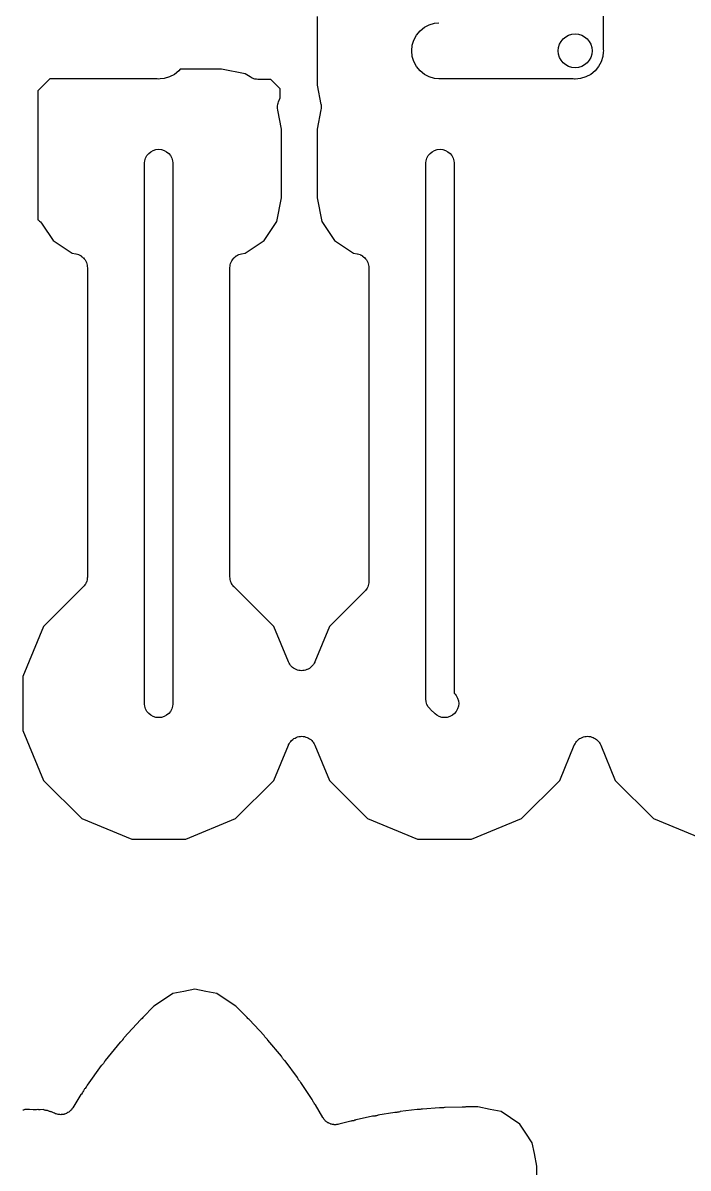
# Model space of a CAD drawing. Extents: x 0.4 to 11.3, y -7.9 to -0.4.
# Drawn here: x 3.7596 to 3.9923, y -3.0996 to -2.6989 of the extents above; entities that cross this region are included whole.
import ezdxf

# ---------------------------------------------------------------- set-up
doc = ezdxf.new("R2010")
doc.units = 0
doc.header["$MEASUREMENT"] = 0
doc.layers.add('BLACK', color=7, linetype='CONTINUOUS')

msp = doc.modelspace()

# ---------------------------------------------------------------- linework, layer by layer
at = {"layer": 'BLACK', "linetype": 'CONTINUOUS'}
for p, q in [((3.9626, -1.97079), (3.9626, -2.70818)), ((3.86252, -2.69664), (3.86252, -2.72065)), ((3.89852, -2.70165), (3.90002, -2.70042)), ((3.90002, -2.70042), (3.90173, -2.69951)), ((3.90173, -2.69951), (3.90358, -2.69895)), ((3.90358, -2.69895), (3.90503, -2.6988)), ((3.89637, -2.70486), (3.89729, -2.70315)), ((3.89729, -2.70315), (3.89852, -2.70165)), ((3.89562, -2.70865), (3.89581, -2.70672)), ((3.89581, -2.71058), (3.89562, -2.70865)), ((3.89581, -2.70672), (3.89637, -2.70486)), ((3.9626, -2.70818), (3.96265, -2.70866)), ((3.96265, -2.70866), (3.9626, -2.70914)), ((3.89637, -2.71243), (3.89581, -2.71058)), ((3.89729, -2.71414), (3.89637, -2.71243)), ((3.96189, -2.71245), (3.96098, -2.71416)), ((3.96246, -2.71059), (3.96189, -2.71245)), ((3.9626, -2.70914), (3.96246, -2.71059)), ((3.9626, -2.70914), (3.9626, -2.70914)), ((3.81408, -2.71564), (3.81258, -2.71687)), ((3.81456, -2.71506), (3.81408, -2.71564)), ((3.82909, -2.71506), (3.81456, -2.71506)), ((3.83739, -2.71671), (3.82909, -2.71506)), ((3.89852, -2.71564), (3.89729, -2.71414)), ((3.90002, -2.71687), (3.89852, -2.71564)), ((3.95975, -2.71565), (3.95825, -2.71688)), ((3.96098, -2.71416), (3.95975, -2.71565)), ((3.76898, -2.71849), (3.76476, -2.7227)), ((3.8066, -2.71849), (3.76898, -2.71849)), ((3.80709, -2.71854), (3.8066, -2.71849)), ((3.80757, -2.71849), (3.80709, -2.71854)), ((3.80902, -2.71835), (3.80757, -2.71849)), ((3.81087, -2.71778), (3.80902, -2.71835)), ((3.81258, -2.71687), (3.81087, -2.71778)), ((3.83903, -2.7178), (3.83739, -2.71671)), ((3.83944, -2.71802), (3.83903, -2.7178)), ((3.83984, -2.71824), (3.83944, -2.71802)), ((3.83987, -2.71825), (3.83984, -2.71824)), ((3.83989, -2.71826), (3.83987, -2.71825)), ((3.84033, -2.7184), (3.83989, -2.71826)), ((3.84077, -2.71854), (3.84033, -2.7184)), ((3.8408, -2.71854), (3.84077, -2.71854)), ((3.84083, -2.71855), (3.8408, -2.71854)), ((3.84128, -2.71859), (3.84083, -2.71855)), ((3.84174, -2.71865), (3.84128, -2.71859)), ((3.8418, -2.71865), (3.84174, -2.71865)), ((3.84181, -2.71865), (3.8418, -2.71865)), ((3.8418, -2.71865), (3.8418, -2.71865)), ((3.8418, -2.71865), (3.8418, -2.71865)), ((3.84627, -2.71865), (3.84181, -2.71865)), ((3.84959, -2.72197), (3.84627, -2.71865)), ((3.86252, -2.72065), (3.86386, -2.72737)), ((3.90173, -2.71778), (3.90002, -2.71687)), ((3.90358, -2.71835), (3.90173, -2.71778)), ((3.90503, -2.71849), (3.90358, -2.71835)), ((3.95212, -2.71849), (3.90503, -2.71849)), ((3.95257, -2.71853), (3.95212, -2.71849)), ((3.95276, -2.71855), (3.95257, -2.71853)), ((3.95469, -2.71836), (3.95276, -2.71855)), ((3.95276, -2.71855), (3.95276, -2.71855)), ((3.95654, -2.7178), (3.95469, -2.71836)), ((3.95825, -2.71688), (3.95654, -2.7178)), ((3.76476, -2.7227), (3.76476, -2.76777)), ((3.84959, -2.72512), (3.84959, -2.72197)), ((3.84865, -2.72831), (3.8487, -2.72786)), ((3.84865, -2.72834), (3.84865, -2.72831)), ((3.84865, -2.72837), (3.84865, -2.72834)), ((3.84869, -2.72883), (3.84865, -2.72837)), ((3.8487, -2.72786), (3.84875, -2.7274)), ((3.84875, -2.7274), (3.84876, -2.72737)), ((3.84876, -2.72734), (3.8489, -2.72691)), ((3.84876, -2.72737), (3.84876, -2.72734)), ((3.8489, -2.72691), (3.84903, -2.72647)), ((3.84903, -2.72647), (3.84959, -2.72512)), ((3.86386, -2.72737), (3.86387, -2.72744)), ((3.86387, -2.72744), (3.86391, -2.7279)), ((3.86395, -2.72841), (3.8639, -2.72887)), ((3.86391, -2.7279), (3.86395, -2.72835)), ((3.86395, -2.72835), (3.86395, -2.72838)), ((3.86395, -2.72838), (3.86395, -2.72841)), ((3.84873, -2.72929), (3.84869, -2.72883)), ((3.84874, -2.72934), (3.84873, -2.72929)), ((3.84875, -2.72935), (3.84874, -2.72934)), ((3.84874, -2.72934), (3.84874, -2.72934)), ((3.84874, -2.72934), (3.84874, -2.72934)), ((3.85008, -2.73604), (3.84875, -2.72935)), ((3.86386, -2.72932), (3.86252, -2.73604)), ((3.8639, -2.72887), (3.86386, -2.72932)), ((3.85008, -2.76005), (3.85008, -2.73604)), ((3.86252, -2.73604), (3.86252, -2.76005)), ((3.80297, -2.7453), (3.80359, -2.74455)), ((3.80359, -2.74455), (3.80434, -2.74393)), ((3.80434, -2.74393), (3.80519, -2.74348)), ((3.80519, -2.74348), (3.80612, -2.7432)), ((3.80612, -2.7432), (3.80709, -2.7431)), ((3.80709, -2.7431), (3.80805, -2.7432)), ((3.80805, -2.7432), (3.80898, -2.74348)), ((3.80898, -2.74348), (3.80983, -2.74393)), ((3.80983, -2.74393), (3.81058, -2.74455)), ((3.81058, -2.74455), (3.8112, -2.7453)), ((3.9014, -2.7453), (3.90202, -2.74455)), ((3.90202, -2.74455), (3.90276, -2.74393)), ((3.90276, -2.74393), (3.90362, -2.74348)), ((3.90362, -2.74348), (3.90455, -2.7432)), ((3.90455, -2.7432), (3.90551, -2.7431)), ((3.90551, -2.7431), (3.90648, -2.7432)), ((3.90648, -2.7432), (3.9074, -2.74348)), ((3.9074, -2.74348), (3.90826, -2.74393)), ((3.90826, -2.74393), (3.90901, -2.74455)), ((3.90901, -2.74455), (3.90962, -2.7453)), ((3.80217, -2.74781), (3.80224, -2.74708)), ((3.80217, -2.93725), (3.80217, -2.74781)), ((3.80224, -2.74708), (3.80252, -2.74615)), ((3.80252, -2.74615), (3.80297, -2.7453)), ((3.8112, -2.7453), (3.81166, -2.74615)), ((3.81166, -2.74615), (3.81194, -2.74708)), ((3.81194, -2.74708), (3.81201, -2.7478)), ((3.81201, -2.7478), (3.81201, -2.93725)), ((3.90059, -2.74781), (3.90066, -2.74708)), ((3.90059, -2.93519), (3.90059, -2.74781)), ((3.90066, -2.74708), (3.90094, -2.74615)), ((3.90094, -2.74615), (3.9014, -2.7453)), ((3.90962, -2.7453), (3.91008, -2.74615)), ((3.91008, -2.74615), (3.91036, -2.74708)), ((3.91036, -2.74708), (3.91043, -2.7478)), ((3.91043, -2.7478), (3.91043, -2.93339)), ((3.84843, -2.76835), (3.85008, -2.76005)), ((3.86252, -2.76005), (3.86417, -2.76835)), ((3.76476, -2.76777), (3.76499, -2.7679)), ((3.76499, -2.7679), (3.76499, -2.7679)), ((3.76499, -2.7679), (3.765, -2.7679)), ((3.765, -2.7679), (3.76538, -2.76822)), ((3.76538, -2.76822), (3.76574, -2.76852)), ((3.76574, -2.76852), (3.76575, -2.76852)), ((3.76575, -2.76852), (3.76575, -2.76853)), ((3.76575, -2.76853), (3.76606, -2.7689)), ((3.84401, -2.77497), (3.84843, -2.76835)), ((3.86417, -2.76835), (3.86859, -2.77497)), ((3.76606, -2.7689), (3.76636, -2.76927)), ((3.76636, -2.76927), (3.77017, -2.77497)), ((3.77017, -2.77497), (3.77678, -2.77939)), ((3.83739, -2.77939), (3.84401, -2.77497)), ((3.86859, -2.77497), (3.87521, -2.77939)), ((3.77678, -2.77939), (3.77814, -2.77966)), ((3.77814, -2.77966), (3.77817, -2.77966)), ((3.77817, -2.77966), (3.77817, -2.77966)), ((3.77817, -2.77966), (3.77817, -2.77966)), ((3.77817, -2.77966), (3.77821, -2.77967)), ((3.77821, -2.77967), (3.77866, -2.77981)), ((3.77866, -2.77981), (3.7791, -2.77995)), ((3.7791, -2.77995), (3.77912, -2.77996)), ((3.77912, -2.77996), (3.77914, -2.77997)), ((3.77914, -2.77997), (3.77955, -2.78019)), ((3.77955, -2.78019), (3.77996, -2.78041)), ((3.77996, -2.78041), (3.77998, -2.78043)), ((3.77998, -2.78043), (3.77999, -2.78044)), ((3.77999, -2.78044), (3.78035, -2.78074)), ((3.78035, -2.78074), (3.78071, -2.78104)), ((3.83351, -2.78099), (3.83387, -2.78069)), ((3.83387, -2.78069), (3.83424, -2.7804)), ((3.83424, -2.7804), (3.83425, -2.78039)), ((3.83425, -2.78039), (3.83427, -2.78038)), ((3.83427, -2.78038), (3.83469, -2.78016)), ((3.83469, -2.78016), (3.8351, -2.77994)), ((3.8351, -2.77994), (3.83512, -2.77993)), ((3.83512, -2.77993), (3.83513, -2.77992)), ((3.83513, -2.77992), (3.83558, -2.77979)), ((3.83558, -2.77979), (3.83603, -2.77966)), ((3.83603, -2.77966), (3.83739, -2.77939)), ((3.87521, -2.77939), (3.87657, -2.77966)), ((3.87657, -2.77966), (3.87659, -2.77966)), ((3.87659, -2.77966), (3.8766, -2.77966)), ((3.8766, -2.77966), (3.8766, -2.77966)), ((3.8766, -2.77966), (3.87663, -2.77967)), ((3.87663, -2.77967), (3.87708, -2.77981)), ((3.87708, -2.77981), (3.87753, -2.77995)), ((3.87753, -2.77995), (3.87755, -2.77996)), ((3.87755, -2.77996), (3.87756, -2.77997)), ((3.87756, -2.77997), (3.87798, -2.78019)), ((3.87798, -2.78019), (3.87839, -2.78041)), ((3.87839, -2.78041), (3.8784, -2.78043)), ((3.8784, -2.78043), (3.87842, -2.78044)), ((3.87842, -2.78044), (3.87878, -2.78074)), ((3.87878, -2.78074), (3.87914, -2.78104)), ((3.78071, -2.78104), (3.78073, -2.78105)), ((3.78073, -2.78105), (3.78074, -2.78106)), ((3.78074, -2.78106), (3.78103, -2.78143)), ((3.78103, -2.78143), (3.78133, -2.78179)), ((3.78133, -2.78179), (3.78134, -2.78181)), ((3.78134, -2.78181), (3.78135, -2.78183)), ((3.78135, -2.78183), (3.78157, -2.78224)), ((3.78157, -2.78224), (3.78179, -2.78265)), ((3.78179, -2.78265), (3.78179, -2.78267)), ((3.78179, -2.78267), (3.7818, -2.78269)), ((3.7818, -2.78269), (3.78194, -2.78314)), ((3.78194, -2.78314), (3.78207, -2.78359)), ((3.78207, -2.78359), (3.78207, -2.78361)), ((3.78207, -2.78361), (3.78208, -2.78363)), ((3.78208, -2.78363), (3.78212, -2.78409)), ((3.78212, -2.78409), (3.78217, -2.78456)), ((3.78217, -2.78456), (3.78217, -2.89268)), ((3.83201, -2.78449), (3.83206, -2.78402)), ((3.83201, -2.78453), (3.83201, -2.78449)), ((3.83201, -2.78456), (3.83201, -2.78453)), ((3.83201, -2.78453), (3.83201, -2.78453)), ((3.83201, -2.78453), (3.83201, -2.78453)), ((3.83201, -2.89268), (3.83201, -2.78456)), ((3.83206, -2.78402), (3.83211, -2.78356)), ((3.83211, -2.78354), (3.83212, -2.78352)), ((3.83211, -2.78356), (3.83211, -2.78354)), ((3.83212, -2.78352), (3.83226, -2.78307)), ((3.83226, -2.78307), (3.8324, -2.78263)), ((3.8324, -2.78263), (3.83241, -2.78261)), ((3.83241, -2.78259), (3.83264, -2.78218)), ((3.83241, -2.78261), (3.83241, -2.78259)), ((3.83264, -2.78218), (3.83286, -2.78177)), ((3.83286, -2.78177), (3.83287, -2.78175)), ((3.83287, -2.78175), (3.83288, -2.78174)), ((3.83288, -2.78174), (3.83318, -2.78138)), ((3.83318, -2.78138), (3.83348, -2.78102)), ((3.83348, -2.78102), (3.8335, -2.781)), ((3.8335, -2.781), (3.83351, -2.78099)), ((3.87914, -2.78104), (3.87915, -2.78105)), ((3.87915, -2.78105), (3.87917, -2.78106)), ((3.87917, -2.78106), (3.87946, -2.78143)), ((3.87946, -2.78143), (3.87976, -2.78179)), ((3.87976, -2.78179), (3.87976, -2.78181)), ((3.87976, -2.78181), (3.87978, -2.78183)), ((3.87978, -2.78183), (3.87999, -2.78224)), ((3.87999, -2.78224), (3.88021, -2.78265)), ((3.88021, -2.78265), (3.88022, -2.78267)), ((3.88022, -2.78267), (3.88023, -2.78269)), ((3.88023, -2.78269), (3.88036, -2.78314)), ((3.88036, -2.78314), (3.8805, -2.78359)), ((3.8805, -2.78359), (3.8805, -2.78361)), ((3.8805, -2.78361), (3.8805, -2.78363)), ((3.8805, -2.78363), (3.88054, -2.78409)), ((3.88054, -2.78409), (3.88059, -2.78456)), ((3.88059, -2.78456), (3.88059, -2.89426)), ((3.78216, -2.89275), (3.78211, -2.89321)), ((3.78217, -2.8927), (3.78216, -2.89275)), ((3.78217, -2.89268), (3.78217, -2.8927)), ((3.78217, -2.8927), (3.78217, -2.8927)), ((3.78217, -2.8927), (3.78217, -2.8927)), ((3.83205, -2.89314), (3.83201, -2.89268)), ((3.7807, -2.89622), (3.76682, -2.9101)), ((3.78099, -2.89586), (3.7807, -2.89622)), ((3.78129, -2.89551), (3.78099, -2.89586)), ((3.7813, -2.89548), (3.78129, -2.89551)), ((3.78132, -2.89546), (3.7813, -2.89548)), ((3.78154, -2.89506), (3.78132, -2.89546)), ((3.78176, -2.89465), (3.78154, -2.89506)), ((3.78177, -2.89463), (3.78176, -2.89465)), ((3.78178, -2.8946), (3.78177, -2.89463)), ((3.78192, -2.89416), (3.78178, -2.8946)), ((3.78206, -2.89372), (3.78192, -2.89416)), ((3.78207, -2.89367), (3.78206, -2.8937)), ((3.78206, -2.8937), (3.78206, -2.89372)), ((3.78211, -2.89321), (3.78207, -2.89367)), ((3.83209, -2.8936), (3.83205, -2.89314)), ((3.8321, -2.89363), (3.83209, -2.8936)), ((3.8321, -2.89365), (3.8321, -2.89363)), ((3.83224, -2.8941), (3.8321, -2.89365)), ((3.83237, -2.89454), (3.83224, -2.8941)), ((3.83238, -2.89456), (3.83237, -2.89454)), ((3.83239, -2.89459), (3.83238, -2.89456)), ((3.8326, -2.895), (3.83239, -2.89459)), ((3.83281, -2.89541), (3.8326, -2.895)), ((3.83283, -2.89543), (3.83281, -2.89541)), ((3.83284, -2.89545), (3.83283, -2.89543)), ((3.83314, -2.89581), (3.83284, -2.89545)), ((3.83342, -2.89617), (3.83314, -2.89581)), ((3.83346, -2.89621), (3.83342, -2.89617)), ((3.83347, -2.89622), (3.83346, -2.89621)), ((3.83346, -2.89621), (3.83346, -2.89621)), ((3.83346, -2.89621), (3.83346, -2.89621)), ((3.84736, -2.9101), (3.83347, -2.89622)), ((3.87996, -2.89663), (3.87975, -2.89704)), ((3.88019, -2.89623), (3.87996, -2.89663)), ((3.88021, -2.89618), (3.88019, -2.8962)), ((3.88019, -2.8962), (3.88019, -2.89623)), ((3.88034, -2.89574), (3.88021, -2.89618)), ((3.88048, -2.8953), (3.88034, -2.89574)), ((3.88049, -2.89525), (3.88048, -2.89527)), ((3.88048, -2.89527), (3.88048, -2.8953)), ((3.88054, -2.89479), (3.88049, -2.89525)), ((3.88059, -2.89433), (3.88054, -2.89479)), ((3.88059, -2.89426), (3.88059, -2.89427)), ((3.88059, -2.89427), (3.88059, -2.89428)), ((3.88059, -2.89428), (3.88059, -2.89428)), ((3.88059, -2.89428), (3.88059, -2.89433)), ((3.87913, -2.89779), (3.86682, -2.9101)), ((3.87942, -2.89744), (3.87913, -2.89779)), ((3.87972, -2.89708), (3.87942, -2.89744)), ((3.87973, -2.89706), (3.87972, -2.89708)), ((3.87975, -2.89704), (3.87973, -2.89706)), ((3.76682, -2.9101), (3.75959, -2.92756)), ((3.85247, -2.92244), (3.84736, -2.9101)), ((3.86682, -2.9101), (3.86171, -2.92244)), ((3.85269, -2.92287), (3.85247, -2.92244)), ((3.85292, -2.92329), (3.85269, -2.92287)), ((3.85292, -2.9233), (3.85292, -2.92329)), ((3.85293, -2.9233), (3.85292, -2.9233)), ((3.85323, -2.92367), (3.85293, -2.9233)), ((3.85353, -2.92405), (3.85323, -2.92367)), ((3.85354, -2.92405), (3.85353, -2.92405)), ((3.85354, -2.92406), (3.85354, -2.92405)), ((3.85391, -2.92436), (3.85354, -2.92406)), ((3.85428, -2.92467), (3.85391, -2.92436)), ((3.85429, -2.92467), (3.85428, -2.92467)), ((3.8543, -2.92468), (3.85429, -2.92467)), ((3.85472, -2.92491), (3.8543, -2.92468)), ((3.85514, -2.92514), (3.85472, -2.92491)), ((3.85939, -2.92494), (3.85897, -2.92516)), ((3.85982, -2.92472), (3.85939, -2.92494)), ((3.85983, -2.92471), (3.85982, -2.92471)), ((3.85982, -2.92471), (3.85982, -2.92472)), ((3.86021, -2.92441), (3.85983, -2.92471)), ((3.86058, -2.92411), (3.86021, -2.92441)), ((3.86059, -2.9241), (3.86058, -2.9241)), ((3.86058, -2.9241), (3.86058, -2.92411)), ((3.8609, -2.92373), (3.86059, -2.9241)), ((3.86121, -2.92336), (3.8609, -2.92373)), ((3.86122, -2.92335), (3.86121, -2.92335)), ((3.86121, -2.92335), (3.86121, -2.92336)), ((3.86145, -2.92293), (3.86122, -2.92335)), ((3.86168, -2.92251), (3.86145, -2.92293)), ((3.86169, -2.92249), (3.86168, -2.92251)), ((3.86171, -2.92244), (3.86169, -2.92249)), ((3.86169, -2.92249), (3.86169, -2.92249)), ((3.86169, -2.92249), (3.86169, -2.92249)), ((3.75959, -2.92756), (3.75959, -2.94646)), ((3.85515, -2.92514), (3.85514, -2.92514)), ((3.85516, -2.92514), (3.85515, -2.92514)), ((3.85562, -2.92529), (3.85516, -2.92514)), ((3.85607, -2.92543), (3.85562, -2.92529)), ((3.85608, -2.92543), (3.85607, -2.92543)), ((3.85609, -2.92543), (3.85608, -2.92543)), ((3.85658, -2.92548), (3.85609, -2.92543)), ((3.85704, -2.92553), (3.85658, -2.92548)), ((3.85705, -2.92553), (3.85704, -2.92553)), ((3.85706, -2.92553), (3.85705, -2.92553)), ((3.85754, -2.92548), (3.85706, -2.92553)), ((3.85801, -2.92544), (3.85754, -2.92548)), ((3.85802, -2.92544), (3.85801, -2.92544)), ((3.85803, -2.92544), (3.85802, -2.92544)), ((3.85849, -2.9253), (3.85803, -2.92544)), ((3.85895, -2.92517), (3.85849, -2.9253)), ((3.85896, -2.92516), (3.85895, -2.92517)), ((3.85897, -2.92516), (3.85896, -2.92516)), ((3.90057, -2.93543), (3.90059, -2.93519)), ((3.90066, -2.9364), (3.90057, -2.93543)), ((3.90094, -2.93733), (3.90066, -2.9364)), ((3.91043, -2.93339), (3.91074, -2.9337)), ((3.91074, -2.9337), (3.9112, -2.93426)), ((3.9112, -2.93426), (3.91166, -2.93512)), ((3.91166, -2.93512), (3.91194, -2.93604)), ((3.91194, -2.93604), (3.91203, -2.93701)), ((3.91203, -2.93701), (3.91194, -2.93797)), ((3.80224, -2.93797), (3.80217, -2.93725)), ((3.80252, -2.9389), (3.80224, -2.93797)), ((3.80297, -2.93976), (3.80252, -2.9389)), ((3.80359, -2.9405), (3.80297, -2.93976)), ((3.80434, -2.94112), (3.80359, -2.9405)), ((3.81058, -2.9405), (3.80983, -2.94112)), ((3.8112, -2.93976), (3.81058, -2.9405)), ((3.81166, -2.9389), (3.8112, -2.93976)), ((3.81194, -2.93797), (3.81166, -2.9389)), ((3.81201, -2.93725), (3.81194, -2.93797)), ((3.9014, -2.93818), (3.90094, -2.93733)), ((3.90178, -2.93865), (3.9014, -2.93818)), ((3.90202, -2.93893), (3.90178, -2.93865)), ((3.9022, -2.93908), (3.90202, -2.93893)), ((3.90378, -2.94066), (3.9022, -2.93908)), ((3.90434, -2.94112), (3.90378, -2.94066)), ((3.91058, -2.9405), (3.90983, -2.94112)), ((3.9112, -2.93976), (3.91058, -2.9405)), ((3.91166, -2.9389), (3.9112, -2.93976)), ((3.91194, -2.93797), (3.91166, -2.9389)), ((3.80519, -2.94158), (3.80434, -2.94112)), ((3.80612, -2.94186), (3.80519, -2.94158)), ((3.80709, -2.94195), (3.80612, -2.94186)), ((3.80805, -2.94186), (3.80709, -2.94195)), ((3.80898, -2.94158), (3.80805, -2.94186)), ((3.80983, -2.94112), (3.80898, -2.94158)), ((3.90519, -2.94158), (3.90434, -2.94112)), ((3.90612, -2.94186), (3.90519, -2.94158)), ((3.90709, -2.94195), (3.90612, -2.94186)), ((3.90805, -2.94186), (3.90709, -2.94195)), ((3.90898, -2.94158), (3.90805, -2.94186)), ((3.90983, -2.94112), (3.90898, -2.94158)), ((3.75959, -2.94646), (3.76682, -2.96391)), ((3.85478, -2.94908), (3.85521, -2.94885)), ((3.85521, -2.94885), (3.85521, -2.94885)), ((3.85521, -2.94885), (3.85522, -2.94885)), ((3.85522, -2.94885), (3.85568, -2.94871)), ((3.85568, -2.94871), (3.85614, -2.94858)), ((3.85614, -2.94858), (3.85615, -2.94858)), ((3.85615, -2.94858), (3.85616, -2.94857)), ((3.85616, -2.94857), (3.85664, -2.94853)), ((3.85664, -2.94853), (3.85711, -2.94849)), ((3.85711, -2.94849), (3.85712, -2.94849)), ((3.85712, -2.94849), (3.85713, -2.94849)), ((3.85713, -2.94849), (3.85761, -2.94854)), ((3.85761, -2.94854), (3.85808, -2.94859)), ((3.85808, -2.94859), (3.85809, -2.94859)), ((3.85809, -2.94859), (3.8581, -2.94859)), ((3.8581, -2.94859), (3.85856, -2.94873)), ((3.85856, -2.94873), (3.85902, -2.94887)), ((3.85902, -2.94887), (3.85902, -2.94888)), ((3.85902, -2.94888), (3.85903, -2.94888)), ((3.85903, -2.94888), (3.85945, -2.94911)), ((3.95478, -2.94908), (3.95521, -2.94885)), ((3.95521, -2.94885), (3.95521, -2.94885)), ((3.95521, -2.94885), (3.95522, -2.94885)), ((3.95522, -2.94885), (3.95568, -2.94871)), ((3.95568, -2.94871), (3.95614, -2.94858)), ((3.95614, -2.94858), (3.95615, -2.94858)), ((3.95615, -2.94858), (3.95616, -2.94857)), ((3.95616, -2.94857), (3.95664, -2.94853)), ((3.95664, -2.94853), (3.95711, -2.94849)), ((3.95711, -2.94849), (3.95712, -2.94849)), ((3.95712, -2.94849), (3.95713, -2.94849)), ((3.95713, -2.94849), (3.95761, -2.94854)), ((3.95761, -2.94854), (3.95808, -2.94859)), ((3.95808, -2.94859), (3.95809, -2.94859)), ((3.95809, -2.94859), (3.9581, -2.94859)), ((3.9581, -2.94859), (3.95856, -2.94873)), ((3.95856, -2.94873), (3.95902, -2.94887)), ((3.95902, -2.94887), (3.95902, -2.94888)), ((3.95902, -2.94888), (3.95903, -2.94888)), ((3.95903, -2.94888), (3.95945, -2.94911)), ((3.84736, -2.96391), (3.85247, -2.95157)), ((3.85247, -2.95157), (3.85249, -2.95153)), ((3.85249, -2.95151), (3.85273, -2.95109)), ((3.85249, -2.95152), (3.85249, -2.95151)), ((3.85249, -2.95153), (3.85249, -2.95152)), ((3.85249, -2.95152), (3.85249, -2.95152)), ((3.85273, -2.95109), (3.85296, -2.95067)), ((3.85296, -2.95066), (3.85297, -2.95065)), ((3.85296, -2.95067), (3.85296, -2.95066)), ((3.85297, -2.95065), (3.85328, -2.95029)), ((3.85328, -2.95029), (3.85358, -2.94992)), ((3.85358, -2.94992), (3.85359, -2.94991)), ((3.85359, -2.94991), (3.85397, -2.94961)), ((3.85359, -2.94991), (3.85359, -2.94991)), ((3.85397, -2.94961), (3.85434, -2.94931)), ((3.85434, -2.94931), (3.85435, -2.9493)), ((3.85435, -2.9493), (3.85436, -2.9493)), ((3.85436, -2.9493), (3.85478, -2.94908)), ((3.85945, -2.94911), (3.85988, -2.94934)), ((3.85988, -2.94934), (3.85988, -2.94934)), ((3.85988, -2.94934), (3.85989, -2.94935)), ((3.85989, -2.94935), (3.86026, -2.94965)), ((3.86026, -2.94965), (3.86063, -2.94996)), ((3.86063, -2.94996), (3.86063, -2.94996)), ((3.86063, -2.94996), (3.86064, -2.94997)), ((3.86064, -2.94997), (3.86094, -2.95034)), ((3.86094, -2.95034), (3.86125, -2.95071)), ((3.86125, -2.95071), (3.86125, -2.95072)), ((3.86125, -2.95072), (3.86126, -2.95073)), ((3.86126, -2.95073), (3.86148, -2.95114)), ((3.86148, -2.95114), (3.86171, -2.95157)), ((3.86171, -2.95157), (3.86682, -2.96391)), ((3.94736, -2.96391), (3.95247, -2.95157)), ((3.95247, -2.95157), (3.95249, -2.95153)), ((3.95249, -2.95151), (3.95273, -2.95109)), ((3.95249, -2.95152), (3.95249, -2.95151)), ((3.95249, -2.95153), (3.95249, -2.95152)), ((3.95249, -2.95152), (3.95249, -2.95152)), ((3.95273, -2.95109), (3.95296, -2.95067)), ((3.95296, -2.95066), (3.95297, -2.95065)), ((3.95296, -2.95067), (3.95296, -2.95066)), ((3.95297, -2.95065), (3.95328, -2.95029)), ((3.95328, -2.95029), (3.95358, -2.94992)), ((3.95358, -2.94992), (3.95359, -2.94991)), ((3.95359, -2.94991), (3.95397, -2.94961)), ((3.95359, -2.94991), (3.95359, -2.94991)), ((3.95397, -2.94961), (3.95434, -2.94931)), ((3.95434, -2.94931), (3.95435, -2.9493)), ((3.95435, -2.9493), (3.95436, -2.9493)), ((3.95436, -2.9493), (3.95478, -2.94908)), ((3.95945, -2.94911), (3.95988, -2.94934)), ((3.95988, -2.94934), (3.95988, -2.94934)), ((3.95988, -2.94934), (3.95989, -2.94935)), ((3.95989, -2.94935), (3.96026, -2.94965)), ((3.96026, -2.94965), (3.96063, -2.94996)), ((3.96063, -2.94996), (3.96063, -2.94996)), ((3.96063, -2.94996), (3.96064, -2.94997)), ((3.96064, -2.94997), (3.96094, -2.95034)), ((3.96094, -2.95034), (3.96125, -2.95071)), ((3.96125, -2.95071), (3.96125, -2.95072)), ((3.96125, -2.95072), (3.96126, -2.95073)), ((3.96126, -2.95073), (3.96148, -2.95114)), ((3.96148, -2.95114), (3.96171, -2.95157)), ((3.96171, -2.95157), (3.96682, -2.96391)), ((3.76682, -2.96391), (3.78018, -2.97728)), ((3.83399, -2.97728), (3.84736, -2.96391)), ((3.86682, -2.96391), (3.88018, -2.97728)), ((3.93399, -2.97728), (3.94736, -2.96391)), ((3.96682, -2.96391), (3.98018, -2.97728)), ((3.78018, -2.97728), (3.79764, -2.98451)), ((3.81653, -2.98451), (3.83399, -2.97728)), ((3.88018, -2.97728), (3.89764, -2.98451)), ((3.91653, -2.98451), (3.93399, -2.97728)), ((3.98018, -2.97728), (3.99764, -2.98451)), ((3.79764, -2.98451), (3.81653, -2.98451)), ((3.89764, -2.98451), (3.91653, -2.98451)), ((3.81973, -3.03695), (3.81593, -3.03775)), ((3.82354, -3.03774), (3.81973, -3.03695)), ((3.80875, -3.04073), (3.80542, -3.04292)), ((3.80876, -3.04072), (3.80875, -3.04073)), ((3.80882, -3.04068), (3.80876, -3.04072)), ((3.80876, -3.04072), (3.80876, -3.04072)), ((3.81203, -3.03849), (3.80882, -3.04068)), ((3.81584, -3.03777), (3.81203, -3.03849)), ((3.81585, -3.03776), (3.81584, -3.03777)), ((3.81586, -3.03776), (3.81585, -3.03776)), ((3.81593, -3.03775), (3.81586, -3.03776)), ((3.82355, -3.03774), (3.82354, -3.03774)), ((3.82356, -3.03775), (3.82355, -3.03774)), ((3.82362, -3.03776), (3.82356, -3.03775)), ((3.82744, -3.03848), (3.82362, -3.03776)), ((3.83065, -3.04067), (3.82744, -3.03848)), ((3.83066, -3.04067), (3.83065, -3.04067)), ((3.83067, -3.04068), (3.83066, -3.04067)), ((3.83073, -3.04072), (3.83067, -3.04068)), ((3.83409, -3.04292), (3.83073, -3.04072)), ((3.80515, -3.04313), (3.80172, -3.04663)), ((3.80541, -3.04293), (3.80515, -3.04313)), ((3.80542, -3.04292), (3.80541, -3.04293)), ((3.83432, -3.0431), (3.83409, -3.04292)), ((3.83793, -3.04678), (3.83432, -3.0431)), ((3.80071, -3.04769), (3.79503, -3.05384)), ((3.80085, -3.04757), (3.80071, -3.04769)), ((3.80114, -3.04733), (3.80085, -3.04757)), ((3.80121, -3.04724), (3.80114, -3.04733)), ((3.80129, -3.04717), (3.80121, -3.04724)), ((3.80152, -3.04687), (3.80129, -3.04717)), ((3.80172, -3.04663), (3.80152, -3.04687)), ((3.83801, -3.04687), (3.83793, -3.04678)), ((3.83824, -3.04718), (3.83801, -3.04687)), ((3.83832, -3.04725), (3.83824, -3.04718)), ((3.83838, -3.04733), (3.83832, -3.04725)), ((3.83868, -3.04758), (3.83838, -3.04733)), ((3.83885, -3.04774), (3.83868, -3.04758)), ((3.84394, -3.05321), (3.83885, -3.04774)), ((3.84405, -3.05339), (3.84394, -3.05321)), ((3.79358, -3.05553), (3.78833, -3.06196)), ((3.7938, -3.05534), (3.79358, -3.05553)), ((3.79402, -3.05512), (3.7938, -3.05534)), ((3.79425, -3.05492), (3.79402, -3.05512)), ((3.79436, -3.05478), (3.79425, -3.05492)), ((3.79449, -3.05465), (3.79436, -3.05478)), ((3.79466, -3.05439), (3.79449, -3.05465)), ((3.79485, -3.05415), (3.79466, -3.05439)), ((3.79488, -3.05409), (3.79485, -3.05415)), ((3.79503, -3.05384), (3.79488, -3.05409)), ((3.84424, -3.05364), (3.84405, -3.05339)), ((3.84442, -3.05391), (3.84424, -3.05364)), ((3.84453, -3.05403), (3.84442, -3.05391)), ((3.84464, -3.05416), (3.84453, -3.05403)), ((3.84488, -3.05438), (3.84464, -3.05416)), ((3.8451, -3.0546), (3.84488, -3.05438)), ((3.84516, -3.05465), (3.8451, -3.0546)), ((3.84532, -3.05478), (3.84516, -3.05465)), ((3.85001, -3.06042), (3.84532, -3.05478)), ((3.85011, -3.0606), (3.85001, -3.06042)), ((3.85029, -3.06087), (3.85011, -3.0606)), ((3.85045, -3.06114), (3.85029, -3.06087)), ((3.85056, -3.06127), (3.85045, -3.06114)), ((3.85065, -3.06141), (3.85056, -3.06127)), ((3.78699, -3.06372), (3.78211, -3.07052)), ((3.7872, -3.06353), (3.78699, -3.06372)), ((3.7874, -3.0633), (3.7872, -3.06353)), ((3.78762, -3.06308), (3.7874, -3.0633)), ((3.78772, -3.06293), (3.78762, -3.06308)), ((3.78784, -3.06279), (3.78772, -3.06293)), ((3.78799, -3.06253), (3.78784, -3.06279)), ((3.78817, -3.06228), (3.78799, -3.06253)), ((3.7882, -3.06222), (3.78817, -3.06228)), ((3.78833, -3.06196), (3.7882, -3.06222)), ((3.85088, -3.06163), (3.85065, -3.06141)), ((3.85109, -3.06187), (3.85088, -3.06163)), ((3.85115, -3.06192), (3.85109, -3.06187)), ((3.8513, -3.06206), (3.85115, -3.06192)), ((3.85563, -3.06788), (3.8513, -3.06206)), ((3.85572, -3.06808), (3.85563, -3.06788)), ((3.85588, -3.06835), (3.85572, -3.06808)), ((3.85603, -3.06864), (3.85588, -3.06835)), ((3.85613, -3.06877), (3.85603, -3.06864)), ((3.85622, -3.06892), (3.85613, -3.06877)), ((3.85644, -3.06915), (3.85622, -3.06892)), ((3.85663, -3.0694), (3.85644, -3.06915)), ((3.78034, -3.07325), (3.78029, -3.07335)), ((3.78041, -3.07316), (3.78034, -3.07325)), ((3.78058, -3.07283), (3.78041, -3.07316)), ((3.78076, -3.0725), (3.78058, -3.07283)), ((3.78117, -3.07189), (3.78076, -3.07249)), ((3.78076, -3.07249), (3.78076, -3.0725)), ((3.78135, -3.07166), (3.78117, -3.07189)), ((3.7816, -3.07139), (3.78135, -3.07166)), ((3.78166, -3.07128), (3.7816, -3.07139)), ((3.78173, -3.07119), (3.78166, -3.07128)), ((3.78191, -3.07087), (3.78173, -3.07119)), ((3.7821, -3.07055), (3.78191, -3.07087)), ((3.78211, -3.07052), (3.7821, -3.07055)), ((3.85668, -3.06945), (3.85663, -3.0694)), ((3.85684, -3.06961), (3.85668, -3.06945)), ((3.86077, -3.07557), (3.85684, -3.06961)), ((3.7799, -3.07384), (3.77701, -3.07851)), ((3.78005, -3.07364), (3.7799, -3.07384)), ((3.78029, -3.07335), (3.78005, -3.07364)), ((3.86086, -3.07579), (3.86077, -3.07557)), ((3.86101, -3.07607), (3.86086, -3.07579)), ((3.86113, -3.07636), (3.86101, -3.07607)), ((3.86123, -3.0765), (3.86113, -3.07636)), ((3.86131, -3.07665), (3.86123, -3.0765)), ((3.86151, -3.0769), (3.86131, -3.07665)), ((3.86169, -3.07716), (3.86151, -3.0769)), ((3.86174, -3.07721), (3.86169, -3.07716)), ((3.8619, -3.07739), (3.86174, -3.07721)), ((3.7598, -3.07924), (3.75958, -3.07927)), ((3.76005, -3.07916), (3.7598, -3.07924)), ((3.76031, -3.07909), (3.76005, -3.07916)), ((3.76037, -3.07907), (3.76031, -3.07909)), ((3.76082, -3.0791), (3.76037, -3.07907)), ((3.76109, -3.07908), (3.76082, -3.0791)), ((3.76137, -3.07909), (3.76109, -3.07908)), ((3.76158, -3.07906), (3.76137, -3.07909)), ((3.7618, -3.07904), (3.76158, -3.07906)), ((3.76194, -3.07901), (3.7618, -3.07904)), ((3.76312, -3.07915), (3.76194, -3.07901)), ((3.76318, -3.07915), (3.76312, -3.07915)), ((3.76325, -3.07917), (3.76318, -3.07915)), ((3.76367, -3.07916), (3.76325, -3.07917)), ((3.76409, -3.07917), (3.76367, -3.07916)), ((3.76416, -3.07916), (3.76409, -3.07917)), ((3.76423, -3.07916), (3.76416, -3.07916)), ((3.7643, -3.07915), (3.76423, -3.07916)), ((3.76483, -3.07909), (3.7643, -3.07915)), ((3.76488, -3.0791), (3.76483, -3.07909)), ((3.76512, -3.07914), (3.76488, -3.0791)), ((3.76536, -3.07914), (3.76512, -3.07914)), ((3.76561, -3.07916), (3.76536, -3.07914)), ((3.76568, -3.07915), (3.76561, -3.07916)), ((3.76668, -3.07912), (3.76568, -3.07915)), ((3.76693, -3.07919), (3.76668, -3.07912)), ((3.76718, -3.07928), (3.76693, -3.07919)), ((3.7674, -3.07932), (3.76718, -3.07928)), ((3.76761, -3.07937), (3.7674, -3.07932)), ((3.76788, -3.07939), (3.76761, -3.07937)), ((3.76814, -3.07943), (3.76788, -3.07939)), ((3.7682, -3.07944), (3.76814, -3.07943)), ((3.76842, -3.07954), (3.7682, -3.07944)), ((3.76868, -3.07963), (3.76842, -3.07954)), ((3.76892, -3.07974), (3.76868, -3.07963)), ((3.76913, -3.07979), (3.76892, -3.07974)), ((3.76934, -3.07987), (3.76913, -3.07979)), ((3.76961, -3.07991), (3.76934, -3.07987)), ((3.76979, -3.07995), (3.76961, -3.07991)), ((3.7703, -3.08024), (3.76979, -3.07995)), ((3.77064, -3.08039), (3.7703, -3.08024)), ((3.77097, -3.08055), (3.77064, -3.08039)), ((3.77108, -3.08058), (3.77097, -3.08055)), ((3.77119, -3.08063), (3.77108, -3.08058)), ((3.77155, -3.08071), (3.77119, -3.08063)), ((3.77191, -3.08081), (3.77155, -3.08071)), ((3.77203, -3.08082), (3.77191, -3.08081)), ((3.77215, -3.08084), (3.77203, -3.08082)), ((3.77252, -3.08085), (3.77215, -3.08084)), ((3.77289, -3.08088), (3.77252, -3.08085)), ((3.773, -3.08086), (3.77289, -3.08088)), ((3.77312, -3.08087), (3.773, -3.08086)), ((3.77349, -3.0808), (3.77312, -3.08087)), ((3.77385, -3.08076), (3.77349, -3.0808)), ((3.77397, -3.08072), (3.77385, -3.08076)), ((3.77408, -3.0807), (3.77397, -3.08072)), ((3.77443, -3.08057), (3.77408, -3.0807)), ((3.77478, -3.08045), (3.77443, -3.08057)), ((3.77488, -3.08039), (3.77478, -3.08045)), ((3.77499, -3.08035), (3.77488, -3.08039)), ((3.77531, -3.08015), (3.77499, -3.08035)), ((3.77563, -3.07997), (3.77531, -3.08015)), ((3.77572, -3.0799), (3.77563, -3.07997)), ((3.77582, -3.07983), (3.77572, -3.0799)), ((3.77609, -3.07958), (3.77582, -3.07983)), ((3.77637, -3.07934), (3.77609, -3.07958)), ((3.77644, -3.07924), (3.77637, -3.07934)), ((3.77653, -3.07916), (3.77644, -3.07924)), ((3.77674, -3.07886), (3.77653, -3.07916)), ((3.77697, -3.07857), (3.77674, -3.07886)), ((3.77701, -3.07851), (3.77697, -3.07857)), ((3.86451, -3.0819), (3.8619, -3.07739)), ((3.88329, -3.08123), (3.88296, -3.08133)), ((3.88362, -3.08114), (3.88329, -3.08123)), ((3.88369, -3.08112), (3.88362, -3.08114)), ((3.88376, -3.08109), (3.88369, -3.08112)), ((3.88967, -3.08009), (3.88376, -3.08109)), ((3.88975, -3.0801), (3.88967, -3.08009)), ((3.8901, -3.08007), (3.88975, -3.0801)), ((3.89045, -3.08007), (3.8901, -3.08007)), ((3.89059, -3.08004), (3.89045, -3.08007)), ((3.89073, -3.08003), (3.89059, -3.08004)), ((3.89106, -3.07994), (3.89073, -3.08003)), ((3.8914, -3.07987), (3.89106, -3.07994)), ((3.89147, -3.07985), (3.8914, -3.07987)), ((3.89154, -3.07982), (3.89147, -3.07985)), ((3.8975, -3.07909), (3.89154, -3.07982)), ((3.8976, -3.0791), (3.8975, -3.07909)), ((3.89794, -3.07909), (3.8976, -3.0791)), ((3.89828, -3.0791), (3.89794, -3.07909)), ((3.89843, -3.07908), (3.89828, -3.0791)), ((3.89857, -3.07908), (3.89843, -3.07908)), ((3.89891, -3.079), (3.89857, -3.07908)), ((3.89925, -3.07895), (3.89891, -3.079)), ((3.89931, -3.07893), (3.89925, -3.07895)), ((3.89941, -3.0789), (3.89931, -3.07893)), ((3.90532, -3.07845), (3.89941, -3.0789)), ((3.90546, -3.07847), (3.90532, -3.07845)), ((3.90579, -3.07848), (3.90546, -3.07847)), ((3.90613, -3.07851), (3.90579, -3.07848)), ((3.90628, -3.07849), (3.90613, -3.07851)), ((3.90644, -3.07849), (3.90628, -3.07849)), ((3.90677, -3.07844), (3.90644, -3.07849)), ((3.9071, -3.0784), (3.90677, -3.07844)), ((3.90717, -3.07838), (3.9071, -3.0784)), ((3.9073, -3.07835), (3.90717, -3.07838)), ((3.91324, -3.0782), (3.9073, -3.07835)), ((3.91332, -3.0782), (3.91324, -3.0782)), ((3.91371, -3.07825), (3.91332, -3.0782)), ((3.91381, -3.07824), (3.91371, -3.07825)), ((3.9139, -3.07824), (3.91381, -3.07824)), ((3.91429, -3.0782), (3.9139, -3.07824)), ((3.91448, -3.07818), (3.91429, -3.0782)), ((3.91869, -3.07818), (3.91448, -3.07818)), ((3.92303, -3.07904), (3.91869, -3.07818)), ((3.92687, -3.07981), (3.92303, -3.07904)), ((3.92303, -3.07904), (3.92303, -3.07904)), ((3.92303, -3.07904), (3.92303, -3.07904)), ((3.93015, -3.082), (3.92687, -3.07981)), ((3.86468, -3.08214), (3.86451, -3.0819)), ((3.86484, -3.08239), (3.86468, -3.08214)), ((3.86497, -3.08253), (3.86484, -3.08239)), ((3.86508, -3.08269), (3.86497, -3.08253)), ((3.8653, -3.08289), (3.86508, -3.08269)), ((3.86549, -3.08311), (3.8653, -3.08289)), ((3.86565, -3.08322), (3.86549, -3.08311)), ((3.8658, -3.08336), (3.86565, -3.08322)), ((3.86604, -3.08351), (3.8658, -3.08336)), ((3.86628, -3.08369), (3.86604, -3.08351)), ((3.86646, -3.08377), (3.86628, -3.08369)), ((3.86662, -3.08387), (3.86646, -3.08377)), ((3.8669, -3.08398), (3.86662, -3.08387)), ((3.86716, -3.0841), (3.8669, -3.08398)), ((3.86735, -3.08415), (3.86716, -3.0841)), ((3.86754, -3.08422), (3.86735, -3.08415)), ((3.86783, -3.08427), (3.86754, -3.08422)), ((3.86811, -3.08434), (3.86783, -3.08427)), ((3.86831, -3.08435), (3.86811, -3.08434)), ((3.8685, -3.08438), (3.86831, -3.08435)), ((3.86879, -3.08437), (3.8685, -3.08438)), ((3.86908, -3.08438), (3.86879, -3.08437)), ((3.86928, -3.08436), (3.86908, -3.08438)), ((3.86948, -3.08435), (3.86928, -3.08436)), ((3.86976, -3.08428), (3.86948, -3.08435)), ((3.87005, -3.08424), (3.86976, -3.08428)), ((3.87012, -3.08422), (3.87005, -3.08424)), ((3.87425, -3.08313), (3.87012, -3.08422)), ((3.87436, -3.08313), (3.87425, -3.08313)), ((3.87469, -3.08307), (3.87436, -3.08313)), ((3.87503, -3.08304), (3.87469, -3.08307)), ((3.87517, -3.08299), (3.87503, -3.08304)), ((3.87532, -3.08297), (3.87517, -3.08299)), ((3.87564, -3.08285), (3.87532, -3.08297)), ((3.87596, -3.08275), (3.87564, -3.08285)), ((3.87603, -3.08273), (3.87596, -3.08275)), ((3.87613, -3.08268), (3.87603, -3.08273)), ((3.8819, -3.08144), (3.87613, -3.08268)), ((3.88199, -3.08144), (3.8819, -3.08144)), ((3.88233, -3.0814), (3.88199, -3.08144)), ((3.88267, -3.08138), (3.88233, -3.0814)), ((3.88281, -3.08135), (3.88267, -3.08138)), ((3.88296, -3.08133), (3.88281, -3.08135)), ((3.93339, -3.08416), (3.93015, -3.082)), ((3.93015, -3.082), (3.93015, -3.082)), ((3.93015, -3.082), (3.93015, -3.082)), ((3.93552, -3.08735), (3.93339, -3.08416)), ((3.93775, -3.09068), (3.93552, -3.08735)), ((3.93552, -3.08735), (3.93552, -3.08735)), ((3.93851, -3.0945), (3.93775, -3.09068)), ((3.93851, -3.09451), (3.93851, -3.0945)), ((3.93938, -3.09886), (3.93851, -3.09451)), ((3.93938, -3.10369), (3.93938, -3.09886))]:
    msp.add_line(p, q, dxfattribs=at)
at = {"layer": 'BLACK'}
msp.add_circle((3.95276, -2.70866), 0.00591, dxfattribs=at)

doc.saveas('drawing.dxf')
